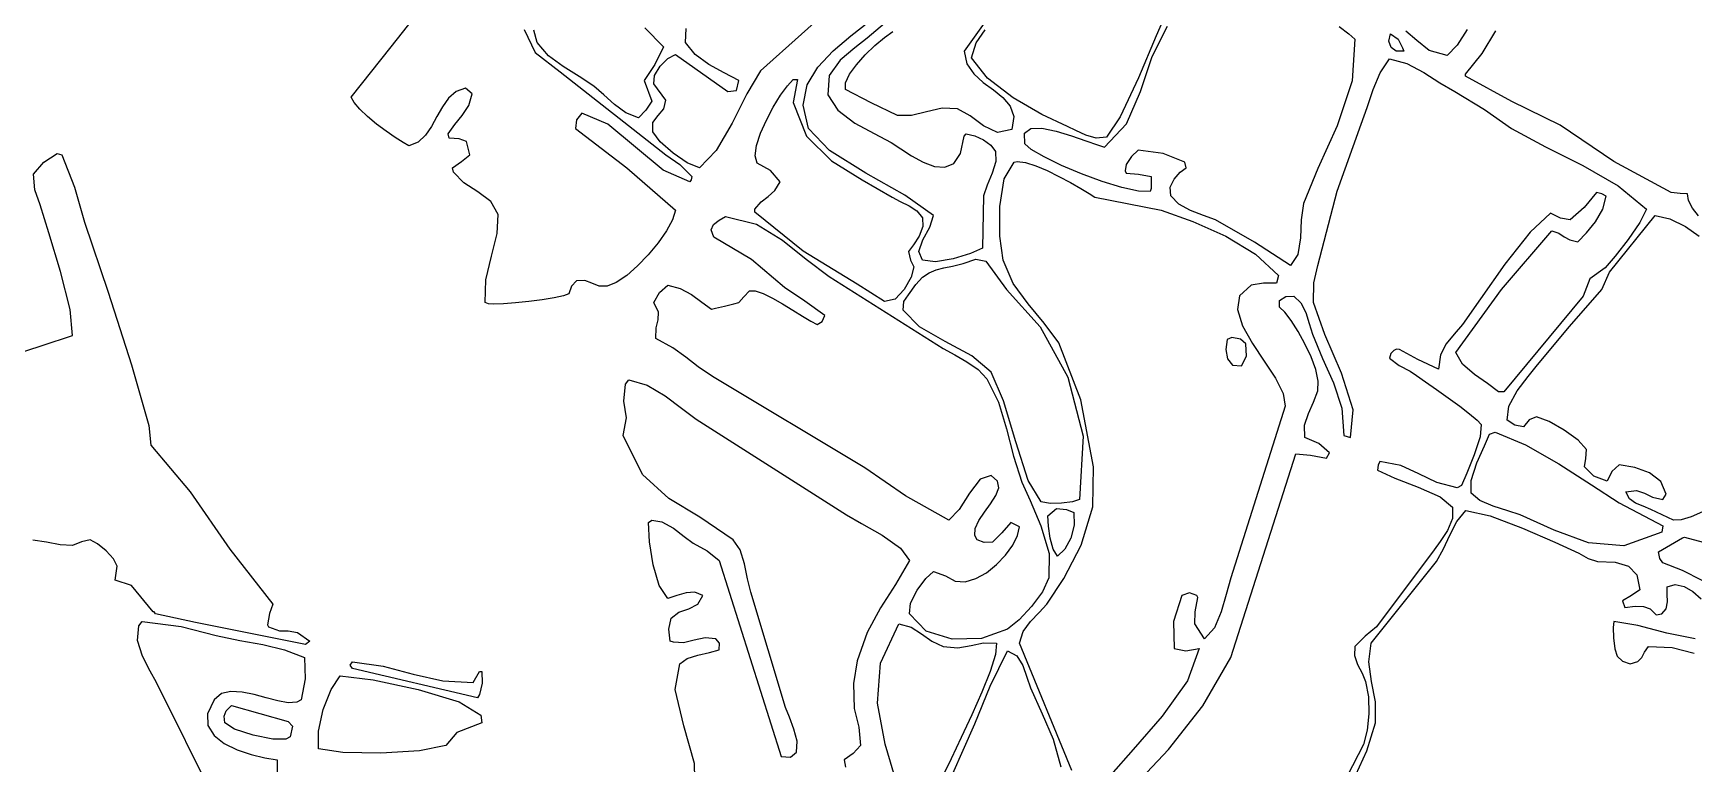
# Model space of a CAD drawing. Extents: x 0 to 12.1, y 0 to 10.7.
# Drawn here: x 3.695 to 7.763, y 6.419 to 8.209 of the extents above; entities that cross this region are included whole.
import ezdxf

# ---------------------------------------------------------------- set-up
doc = ezdxf.new("R2010")
doc.units = 0
doc.layers.get('0').update_dxf_attribs({"linetype": 'CONTINUOUS'})

msp = doc.modelspace()

# ---------------------------------------------------------------- linework, layer by layer
at = {"color": 0}
for p, q in [((6.23406, 8.52707), (5.97537, 8.16456)), ((5.73264, 8.34581), (5.47672, 8.11664)), ((4.57189, 8.17551), (4.66872, 8.2979)), ((5.83925, 8.28196), (5.73785, 8.1965)), ((6.47672, 8.27115), (6.44581, 8.20231)), ((5.19336, 8.22168), (5.23926, 8.17535)), ((5.29269, 8.18576), (5.2946, 8.2206)), ((5.69824, 8.20236), (5.74268, 8.23753)), ((6.43658, 8.15196), (6.47396, 8.22601)), ((6.89464, 8.22537), (6.91846, 8.20736)), ((4.89806, 8.21783), (4.92464, 8.16178)), ((4.92985, 8.18576), (4.92128, 8.21625)), ((4.95697, 8.15343), (4.92985, 8.18576)), ((5.31625, 8.15619), (5.29269, 8.18576)), ((5.65451, 8.16558), (5.69824, 8.20236)), ((5.73785, 8.1965), (5.70747, 8.17318)), ((5.7334, 8.15549), (5.75722, 8.17839)), ((5.75722, 8.17839), (5.78049, 8.19808)), ((5.78049, 8.19808), (5.80072, 8.21278)), ((5.99408, 8.1486), (6.00543, 8.18479)), ((6.00543, 8.18479), (6.02686, 8.2169)), ((6.44581, 8.20231), (6.40246, 8.09961)), ((6.91846, 8.20736), (6.93261, 8.19374)), ((6.93261, 8.19374), (6.92665, 8.09196)), ((7.01644, 8.18935), (7.02051, 8.20731)), ((7.0216, 8.17389), (7.01644, 8.18935)), ((7.02051, 8.20731), (7.03906, 8.19385)), ((7.03906, 8.19385), (7.05003, 8.17258)), ((7.08479, 8.1906), (7.05757, 8.21382)), ((7.11464, 8.16639), (7.08479, 8.1906)), ((7.18371, 8.17936), (7.1594, 8.15381)), ((7.2079, 8.21756), (7.18371, 8.17936)), ((7.24507, 8.15875), (7.2786, 8.2149)), ((4.47396, 8.0524), (4.57189, 8.17551)), ((4.92464, 8.16178), (4.98611, 8.11387)), ((4.99328, 8.12679), (4.95697, 8.15343)), ((5.23926, 8.17535), (5.21799, 8.13217)), ((5.23074, 8.12771), (5.25006, 8.14675)), ((5.25006, 8.14675), (5.26878, 8.15657)), ((5.26878, 8.15657), (5.39654, 8.06597)), ((5.35015, 8.132), (5.31625, 8.15619)), ((5.61692, 8.12586), (5.65451, 8.16558)), ((5.67188, 8.1429), (5.64529, 8.10476)), ((5.70747, 8.17318), (5.67188, 8.1429)), ((5.71164, 8.13146), (5.7334, 8.15549)), ((5.97537, 8.16456), (5.98247, 8.13362)), ((6.03304, 8.09847), (5.99408, 8.1486)), ((6.40776, 8.06629), (6.43658, 8.15196)), ((6.99533, 8.11203), (7.01807, 8.14583)), ((7.01807, 8.14583), (7.0606, 8.13428)), ((7.03429, 8.1645), (7.0216, 8.17389)), ((7.05279, 8.16456), (7.03429, 8.1645)), ((7.05003, 8.17258), (7.05279, 8.16456)), ((7.1594, 8.15381), (7.11464, 8.16639)), ((7.20383, 8.10867), (7.24507, 8.15875)), ((4.98611, 8.11387), (5.24479, 7.91108)), ((5.03256, 8.10303), (4.99328, 8.12679)), ((5.06874, 8.07915), (5.03256, 8.10303)), ((5.21799, 8.13217), (5.19129, 8.09272)), ((5.21528, 8.08469), (5.21707, 8.10519)), ((5.21707, 8.10519), (5.23074, 8.12771)), ((5.38797, 8.11149), (5.35015, 8.132)), ((5.42329, 8.09272), (5.38797, 8.11149)), ((5.47672, 8.11664), (5.44342, 8.06011)), ((5.59071, 8.08182), (5.61692, 8.12586)), ((5.64529, 8.10476), (5.64204, 8.058)), ((5.68474, 8.08735), (5.69456, 8.10807)), ((5.69456, 8.10807), (5.71164, 8.13146)), ((5.98247, 8.13362), (5.9994, 8.10889)), ((5.9994, 8.10889), (6.02225, 8.08832)), ((6.0956, 8.05057), (6.03304, 8.09847)), ((6.40246, 8.09961), (6.35818, 8.00342)), ((6.97781, 8.07058), (6.99533, 8.11203)), ((7.0606, 8.13428), (7.10167, 8.11231)), ((7.10167, 8.11231), (7.1409, 8.08718)), ((7.20383, 8.10314), (7.20383, 8.10867)), ((7.31728, 8.04129), (7.20383, 8.10314)), ((4.73079, 8.06549), (4.71251, 8.04943)), ((4.75379, 8.07394), (4.73079, 8.06549)), ((4.77013, 8.06039), (4.75379, 8.07394)), ((4.76215, 8.03179), (4.77013, 8.06039)), ((5.09267, 8.05811), (5.06874, 8.07915)), ((5.1186, 8.03407), (5.09267, 8.05811)), ((5.19129, 8.09272), (5.21007, 8.04199)), ((5.24479, 8.04443), (5.21528, 8.08469)), ((5.39654, 8.06597), (5.41808, 8.06842)), ((5.44342, 8.06011), (5.40728, 7.98839)), ((5.41808, 8.06842), (5.42329, 8.09272)), ((5.50803, 8.02761), (5.52576, 8.05653)), ((5.52576, 8.05653), (5.54258, 8.07986)), ((5.54258, 8.07986), (5.55658, 8.09511)), ((5.55658, 8.09511), (5.56739, 8.09511)), ((5.56739, 8.09511), (5.55658, 8.03922)), ((5.58132, 8.03211), (5.59071, 8.08182)), ((5.64204, 8.058), (5.66581, 8.01981)), ((5.68474, 8.07118), (5.68474, 8.08735)), ((5.74761, 8.03851), (5.68474, 8.07118)), ((6.02225, 8.08832), (6.04725, 8.06972)), ((6.04725, 8.06972), (6.07058, 8.05094)), ((6.37343, 7.98649), (6.40776, 8.06629)), ((6.92665, 8.09196), (6.88938, 7.98193)), ((6.963, 8.02675), (6.97781, 8.07058)), ((7.1409, 8.08718), (7.17811, 8.06597)), ((7.17811, 8.06597), (7.25022, 8.02197)), ((4.48085, 8.03901), (4.47396, 8.0524)), ((4.49485, 8.02268), (4.48085, 8.03901)), ((4.51394, 8.00467), (4.49485, 8.02268)), ((4.69738, 8.02826), (4.68386, 8.00444)), ((4.71251, 8.04943), (4.69738, 8.02826)), ((4.74615, 8.00738), (4.76215, 8.03179)), ((5.14697, 8.01324), (5.1186, 8.03407)), ((5.19569, 8.02012), (5.17811, 8.00174)), ((5.21007, 8.04199), (5.19569, 8.02012)), ((5.22601, 8.00667), (5.24001, 8.02311)), ((5.24001, 8.02311), (5.24479, 8.04443)), ((5.4911, 7.99576), (5.50803, 8.02761)), ((5.55658, 8.03922), (5.58908, 7.95665)), ((5.59407, 7.97532), (5.58132, 8.03211)), ((5.66581, 8.01981), (5.70751, 7.98867)), ((5.8125, 8.00726), (5.74761, 8.03851)), ((5.88374, 8.01617), (5.84694, 8.00689)), ((5.9216, 8.02507), (5.88374, 8.01617)), ((5.95936, 8.02328), (5.9216, 8.02507)), ((5.99072, 8.00608), (5.95936, 8.02328)), ((6.07058, 8.05094), (6.08849, 8.02994)), ((6.08849, 8.02994), (6.09711, 8.0045)), ((6.16607, 8.00971), (6.0956, 8.05057)), ((6.94862, 7.98574), (6.963, 8.02675)), ((7.25022, 8.02197), (7.31668, 7.97532)), ((7.43576, 7.98335), (7.31728, 8.04129)), ((4.53608, 7.98617), (4.51394, 8.00467)), ((4.55925, 7.96853), (4.53608, 7.98617)), ((4.67042, 7.98047), (4.65554, 7.95888)), ((4.68386, 8.00444), (4.67042, 7.98047)), ((4.71149, 7.96181), (4.72743, 7.98486)), ((4.72743, 7.98486), (4.74615, 8.00738)), ((5.02604, 7.99653), (5.02328, 7.97532)), ((5.02328, 7.97532), (5.14958, 7.8789)), ((5.03922, 8.01247), (5.02604, 7.99653)), ((5.10275, 7.98551), (5.03922, 8.01247)), ((5.17036, 7.92979), (5.10275, 7.98551)), ((5.17811, 8.00174), (5.14697, 8.01324)), ((5.21251, 7.96733), (5.21332, 7.9899)), ((5.21332, 7.9899), (5.22601, 8.00667)), ((5.40728, 7.98839), (5.36849, 7.92144)), ((5.47683, 7.96349), (5.4911, 7.99576)), ((5.64556, 7.92156), (5.59407, 7.97532)), ((5.70751, 7.98867), (5.75515, 7.96283)), ((5.84694, 8.00689), (5.8125, 8.00726)), ((6.02333, 7.98182), (5.99072, 8.00608)), ((6.05724, 7.96565), (6.02333, 7.98182)), ((6.09711, 8.0045), (6.09272, 7.97254)), ((6.12332, 7.96349), (6.13883, 7.9751)), ((6.13883, 7.9751), (6.16639, 7.97581)), ((6.22885, 7.98053), (6.16607, 8.00971)), ((6.16639, 7.97581), (6.20133, 7.96892)), ((6.24924, 7.97065), (6.22885, 7.98053)), ((6.31944, 7.92985), (6.37343, 7.98649)), ((6.35818, 8.00342), (6.32465, 7.95383)), ((6.88938, 7.98193), (6.84233, 7.87722)), ((6.88954, 7.82189), (6.94862, 7.98574)), ((7.31668, 7.97532), (7.3999, 7.93044)), ((7.56776, 7.89442), (7.43576, 7.98335)), ((4.58149, 7.9529), (4.55925, 7.96853)), ((4.60086, 7.94054), (4.58149, 7.9529)), ((4.61529, 7.93261), (4.60086, 7.94054)), ((4.63764, 7.94211), (4.61529, 7.93261)), ((4.65554, 7.95888), (4.63764, 7.94211)), ((4.71386, 7.95139), (4.71149, 7.96181)), ((4.73861, 7.95014), (4.71386, 7.95139)), ((4.75662, 7.94342), (4.73861, 7.95014)), ((4.7646, 7.91108), (4.75662, 7.94342)), ((5.23128, 7.94276), (5.21251, 7.96733)), ((5.26243, 7.91499), (5.23128, 7.94276)), ((5.46712, 7.93338), (5.47683, 7.96349)), ((5.58908, 7.95665), (5.65067, 7.89606)), ((5.75515, 7.96283), (5.79656, 7.9406)), ((5.79656, 7.9406), (5.82021, 7.92535)), ((5.96647, 7.9139), (5.97537, 7.9566)), ((5.97537, 7.9566), (5.98058, 7.96181)), ((5.98058, 7.96181), (6.00196, 7.95703)), ((6.00196, 7.95703), (6.02317, 7.94721)), ((6.02317, 7.94721), (6.04113, 7.93408)), ((6.04113, 7.93408), (6.05279, 7.91911)), ((6.09272, 7.97254), (6.05724, 7.96565)), ((6.12468, 7.93782), (6.12332, 7.96349)), ((6.14019, 7.92367), (6.12468, 7.93782)), ((6.20133, 7.96892), (6.23882, 7.95762)), ((6.23882, 7.95762), (6.27419, 7.94521)), ((6.27354, 7.9591), (6.24924, 7.97065)), ((6.29937, 7.95161), (6.27354, 7.9591)), ((6.27419, 7.94521), (6.30263, 7.93489)), ((6.32465, 7.95383), (6.29937, 7.95161)), ((6.30263, 7.93489), (6.31944, 7.92985)), ((3.72049, 7.89264), (3.75379, 7.9139)), ((3.75379, 7.9139), (3.7646, 7.91108)), ((3.7646, 7.91108), (3.7959, 7.83128)), ((4.7219, 7.87918), (4.74397, 7.89415)), ((4.74397, 7.89415), (4.7646, 7.91108)), ((5.23844, 7.87343), (5.17036, 7.92979)), ((5.24479, 7.91108), (5.27935, 7.88715)), ((5.29731, 7.89133), (5.26243, 7.91499)), ((5.36849, 7.92144), (5.32742, 7.87918)), ((5.46382, 7.90799), (5.46712, 7.93338)), ((5.46875, 7.88992), (5.46382, 7.90799)), ((5.73503, 7.86615), (5.64556, 7.92156)), ((5.65067, 7.89606), (5.72586, 7.84907)), ((5.82021, 7.92535), (5.847, 7.90836)), ((5.847, 7.90836), (5.87517, 7.8929)), ((5.95031, 7.88954), (5.96647, 7.9139)), ((6.05317, 7.89404), (6.04394, 7.86556)), ((6.05279, 7.91911), (6.05317, 7.89404)), ((6.09793, 7.89268), (6.1059, 7.8941)), ((6.1059, 7.8941), (6.12597, 7.89165)), ((6.1716, 7.90539), (6.14019, 7.92367)), ((6.21419, 7.88493), (6.1716, 7.90539)), ((6.38542, 7.90657), (6.37256, 7.88715)), ((6.40207, 7.92188), (6.38542, 7.90657)), ((6.4636, 7.91368), (6.40207, 7.92188)), ((6.51665, 7.89268), (6.4636, 7.91368)), ((7.3999, 7.93044), (7.49138, 7.88476)), ((7.70762, 7.81803), (7.56776, 7.89442)), ((3.69547, 7.86317), (3.72049, 7.89264)), ((3.69911, 7.82514), (3.69547, 7.86317)), ((4.72467, 7.86838), (4.7219, 7.87918)), ((4.74983, 7.84185), (4.72467, 7.86838)), ((5.14958, 7.8789), (5.26878, 7.77533)), ((5.3035, 7.84446), (5.23844, 7.87343)), ((5.27935, 7.88715), (5.30871, 7.85796)), ((5.32742, 7.87918), (5.29731, 7.89133)), ((5.30871, 7.85796), (5.30697, 7.84961)), ((5.50157, 7.87235), (5.46875, 7.88992)), ((5.52463, 7.84446), (5.50157, 7.87235)), ((5.83068, 7.81196), (5.73503, 7.86615)), ((5.87517, 7.8929), (5.90289, 7.88238)), ((5.90289, 7.88238), (5.92854, 7.88015)), ((5.92854, 7.88015), (5.95031, 7.88954)), ((6.04394, 7.86556), (6.03179, 7.83664)), ((6.074, 7.85178), (6.09793, 7.89268)), ((6.12597, 7.89165), (6.15093, 7.88379)), ((6.15093, 7.88379), (6.17893, 7.87196)), ((6.17893, 7.87196), (6.2079, 7.85769)), ((6.2079, 7.85769), (6.236, 7.84261)), ((6.26329, 7.86436), (6.21419, 7.88493)), ((6.31424, 7.84565), (6.26329, 7.86436)), ((6.37256, 7.88715), (6.37011, 7.87115)), ((6.37011, 7.87115), (6.37256, 7.86594)), ((6.37256, 7.86594), (6.40306, 7.86296)), ((6.40306, 7.86296), (6.43403, 7.85796)), ((6.43403, 7.85796), (6.43403, 7.82844)), ((6.49001, 7.8514), (6.50504, 7.86783)), ((6.50504, 7.86783), (6.51942, 7.87918)), ((6.51942, 7.87918), (6.51665, 7.89268)), ((6.84233, 7.87722), (6.80729, 7.79129)), ((7.49138, 7.88476), (7.57813, 7.83501)), ((3.71149, 7.78851), (3.69911, 7.82514)), ((3.7959, 7.83128), (3.82047, 7.74582)), ((4.78401, 7.81976), (4.74983, 7.84185)), ((4.81586, 7.796), (4.78401, 7.81976)), ((5.30697, 7.84961), (5.3035, 7.84446)), ((5.49539, 7.80875), (5.51172, 7.8234)), ((5.51172, 7.8234), (5.52463, 7.84446)), ((5.72586, 7.84907), (5.79932, 7.80729)), ((5.90072, 7.76178), (5.83068, 7.81196)), ((6.03179, 7.83664), (6.02328, 7.81006)), ((6.06304, 7.7845), (6.074, 7.85178)), ((6.236, 7.84261), (6.26128, 7.82818)), ((6.26128, 7.82818), (6.28174, 7.81586)), ((6.28174, 7.81586), (6.29546, 7.80729)), ((6.36231, 7.83078), (6.31424, 7.84565)), ((6.40289, 7.82172), (6.36231, 7.83078)), ((6.43126, 7.82047), (6.40289, 7.82172)), ((6.43403, 7.82844), (6.43126, 7.82047)), ((6.48036, 7.83154), (6.49001, 7.8514)), ((6.48193, 7.81006), (6.48036, 7.83154)), ((6.84201, 7.63921), (6.88954, 7.82189)), ((7.52463, 7.81803), (7.49501, 7.78201)), ((7.53787, 7.81526), (7.52463, 7.81803)), ((7.54861, 7.80974), (7.53787, 7.81526)), ((7.57813, 7.83501), (7.64725, 7.77778)), ((7.72993, 7.81614), (7.70762, 7.81803)), ((7.74794, 7.81526), (7.72993, 7.81614)), ((7.7506, 7.79867), (7.74794, 7.81526)), ((3.73301, 7.71972), (3.71149, 7.78851)), ((4.83404, 7.7646), (4.81586, 7.796)), ((5.26878, 7.77533), (5.26096, 7.75157)), ((5.46322, 7.77778), (5.47831, 7.79531)), ((5.46322, 7.76981), (5.46322, 7.77778)), ((5.47831, 7.79531), (5.49539, 7.80875)), ((5.79932, 7.80729), (5.81922, 7.7966)), ((5.81922, 7.7966), (5.8406, 7.78581)), ((5.8406, 7.78581), (5.85997, 7.77311)), ((5.85997, 7.77311), (5.87397, 7.75657)), ((6.02328, 7.81006), (6.02051, 7.68192)), ((6.06282, 7.71126), (6.06304, 7.7845)), ((6.29546, 7.80729), (6.45801, 7.77533)), ((6.45801, 7.77533), (6.53635, 7.7475)), ((6.50136, 7.78971), (6.48193, 7.81006)), ((6.53022, 7.77447), (6.50136, 7.78971)), ((6.56228, 7.76237), (6.53022, 7.77447)), ((6.80729, 7.79129), (6.80143, 7.75179)), ((7.49501, 7.78201), (7.46078, 7.75136)), ((7.52251, 7.74669), (7.54058, 7.7774)), ((7.54058, 7.7774), (7.54861, 7.80974)), ((7.64725, 7.77778), (7.63157, 7.74496)), ((7.7601, 7.78017), (7.7506, 7.79867)), ((7.77474, 7.76139), (7.7601, 7.78017)), ((3.82047, 7.74582), (3.87875, 7.57406)), ((4.83192, 7.71832), (4.83404, 7.7646)), ((5.26096, 7.75157), (5.24615, 7.72407)), ((5.35596, 7.727), (5.36193, 7.74029)), ((5.36193, 7.74029), (5.37522, 7.75049)), ((5.37522, 7.75049), (5.39133, 7.75939)), ((5.39133, 7.75939), (5.46658, 7.74094)), ((5.58138, 7.67437), (5.46322, 7.76981)), ((5.46658, 7.74094), (5.53093, 7.70182)), ((5.87446, 7.73514), (5.86513, 7.71158)), ((5.87397, 7.75657), (5.87446, 7.73514)), ((5.87478, 7.70253), (5.89122, 7.73361)), ((5.89122, 7.73361), (5.90072, 7.76178)), ((6.53635, 7.7475), (6.6166, 7.71143)), ((6.59131, 7.75136), (6.56228, 7.76237)), ((6.68668, 7.6964), (6.59131, 7.75136)), ((6.80143, 7.75179), (6.79937, 7.70736)), ((7.41249, 7.76736), (7.36231, 7.7214)), ((7.43664, 7.75549), (7.41249, 7.76736)), ((7.46078, 7.75136), (7.43664, 7.75549)), ((7.50011, 7.71951), (7.52251, 7.74669)), ((7.55658, 7.62326), (7.66872, 7.76178)), ((7.63157, 7.74496), (7.60265, 7.70301)), ((7.66872, 7.76178), (7.70443, 7.75375)), ((7.70443, 7.75375), (7.74283, 7.73519)), ((7.74283, 7.73519), (7.77615, 7.71132)), ((3.76167, 7.62478), (3.73301, 7.71972)), ((4.81776, 7.66271), (4.83192, 7.71832)), ((5.22586, 7.69476), (5.20176, 7.66553)), ((5.24615, 7.72407), (5.22586, 7.69476)), ((5.36214, 7.70865), (5.35596, 7.727)), ((5.45486, 7.65392), (5.36214, 7.70865)), ((5.53093, 7.70182), (5.58882, 7.65479)), ((5.85146, 7.68989), (5.83925, 7.67393)), ((5.86513, 7.71158), (5.85146, 7.68989)), ((5.86464, 7.67378), (5.87478, 7.70253)), ((6.07118, 7.6524), (6.06282, 7.71126)), ((6.6166, 7.71143), (6.68946, 7.66732)), ((6.77533, 7.63921), (6.68668, 7.6964)), ((6.79937, 7.70736), (6.79329, 7.66689)), ((7.2921, 7.58068), (7.41525, 7.72467)), ((7.36231, 7.7214), (7.3004, 7.64247)), ((7.41525, 7.72467), (7.433, 7.71853)), ((7.433, 7.71853), (7.44596, 7.71013)), ((7.44596, 7.71013), (7.45953, 7.70231)), ((7.45953, 7.70231), (7.47917, 7.69792)), ((7.47917, 7.69792), (7.50011, 7.71951)), ((7.60265, 7.70301), (7.57064, 7.66249)), ((4.80376, 7.60411), (4.81776, 7.66271)), ((5.20176, 7.66553), (5.17557, 7.63835)), ((5.53543, 7.58578), (5.45486, 7.65392)), ((5.71386, 7.59375), (5.58138, 7.67437)), ((5.58882, 7.65479), (5.64481, 7.61247)), ((5.83925, 7.67393), (5.84407, 7.65278)), ((5.84407, 7.65278), (5.85275, 7.63644)), ((5.87397, 7.6524), (5.86464, 7.67378)), ((5.9056, 7.64887), (5.87397, 7.6524)), ((5.94868, 7.65608), (5.9056, 7.64887)), ((5.9911, 7.66883), (5.94868, 7.65608)), ((5.97342, 7.64469), (6.0045, 7.65522)), ((6.02051, 7.68192), (5.9911, 7.66883)), ((6.0045, 7.65522), (6.02881, 7.65001)), ((6.02881, 7.65001), (6.07915, 7.58057)), ((6.09597, 7.59549), (6.07118, 7.6524)), ((6.68946, 7.66732), (6.74582, 7.61529)), ((6.79329, 7.66689), (6.77533, 7.63921)), ((7.57064, 7.66249), (7.54585, 7.634)), ((3.78515, 7.53162), (3.76167, 7.62478)), ((5.14887, 7.61518), (5.12337, 7.59793)), ((5.17557, 7.63835), (5.14887, 7.61518)), ((5.64481, 7.61247), (5.92464, 7.43647)), ((5.84549, 7.61068), (5.8291, 7.58046)), ((5.85275, 7.63644), (5.84549, 7.61068)), ((5.8571, 7.59321), (5.87358, 7.61068)), ((5.87358, 7.61068), (5.88975, 7.62185)), ((5.88975, 7.62185), (5.90679, 7.62879)), ((5.90679, 7.62879), (5.92567, 7.63351)), ((5.92567, 7.63351), (5.94749, 7.63813)), ((5.94749, 7.63813), (5.97342, 7.64469)), ((6.74582, 7.61529), (6.74061, 7.59651)), ((6.83208, 7.59728), (6.84201, 7.63921)), ((7.3004, 7.64247), (7.24056, 7.558)), ((7.54585, 7.634), (7.50868, 7.60726)), ((7.53787, 7.58057), (7.55658, 7.62326)), ((3.87875, 7.57406), (3.93544, 7.39654)), ((4.80208, 7.54861), (4.80376, 7.60411)), ((5.00726, 7.56976), (4.99387, 7.56511)), ((5.01361, 7.58871), (5.00726, 7.56976)), ((5.02604, 7.60172), (5.01361, 7.58871)), ((5.04633, 7.60314), (5.02604, 7.60172)), ((5.06386, 7.59651), (5.04633, 7.60314)), ((5.08111, 7.58925), (5.06386, 7.59651)), ((5.10069, 7.58854), (5.08111, 7.58925)), ((5.12337, 7.59793), (5.10069, 7.58854)), ((5.21528, 7.54861), (5.22949, 7.57319)), ((5.22949, 7.57319), (5.25, 7.59131)), ((5.25, 7.59131), (5.27974, 7.58344)), ((5.27974, 7.58344), (5.30746, 7.56808)), ((5.30746, 7.56808), (5.33306, 7.54964)), ((5.43619, 7.56256), (5.44997, 7.57775)), ((5.44997, 7.57775), (5.46386, 7.57753)), ((5.46386, 7.57753), (5.48313, 7.57081)), ((5.48313, 7.57081), (5.50597, 7.55951)), ((5.58561, 7.55208), (5.53543, 7.58578)), ((5.78054, 7.55137), (5.71386, 7.59375)), ((5.8291, 7.58046), (5.80647, 7.55697)), ((5.83925, 7.56733), (5.8571, 7.59321)), ((6.07915, 7.58057), (6.16157, 7.48964)), ((6.13222, 7.54542), (6.09597, 7.59549)), ((6.67914, 7.59131), (6.65012, 7.56549)), ((6.70931, 7.59586), (6.67914, 7.59131)), ((6.74061, 7.59651), (6.70931, 7.59586)), ((6.83128, 7.54861), (6.83208, 7.59728)), ((7.18056, 7.42606), (7.2921, 7.58068)), ((7.45861, 7.48981), (7.53787, 7.58057)), ((7.50868, 7.60726), (7.49274, 7.56456)), ((3.79135, 7.46838), (3.78515, 7.53162)), ((4.81006, 7.54585), (4.80208, 7.54861)), ((4.82357, 7.54482), (4.81006, 7.54585)), ((4.84668, 7.54557), (4.82357, 7.54482)), ((4.87619, 7.54779), (4.84668, 7.54557)), ((4.90881, 7.55122), (4.87619, 7.54779)), ((4.94146, 7.5555), (4.90881, 7.55122)), ((4.97086, 7.56022), (4.94146, 7.5555)), ((4.99387, 7.56511), (4.97086, 7.56022)), ((5.22711, 7.52513), (5.21528, 7.54861)), ((5.33306, 7.54964), (5.35661, 7.53261)), ((5.35661, 7.53261), (5.36681, 7.53494)), ((5.36681, 7.53494), (5.38861, 7.53993)), ((5.38861, 7.53993), (5.41103, 7.54531)), ((5.41103, 7.54531), (5.42329, 7.54861)), ((5.42329, 7.54861), (5.43619, 7.56256)), ((5.50597, 7.55951), (5.53076, 7.54531)), ((5.53076, 7.54531), (5.55583, 7.53)), ((5.55583, 7.53), (5.57937, 7.51535)), ((5.634, 7.51665), (5.58561, 7.55208)), ((5.80647, 7.55697), (5.78054, 7.55137)), ((5.82607, 7.52983), (5.82758, 7.55117)), ((5.86621, 7.48904), (5.82607, 7.52983)), ((5.82758, 7.55117), (5.83925, 7.56733)), ((6.17193, 7.49826), (6.13222, 7.54542)), ((6.65012, 7.56549), (6.64524, 7.53147)), ((6.64524, 7.53147), (6.65804, 7.49169)), ((6.74858, 7.55382), (6.76417, 7.56353)), ((6.74858, 7.53782), (6.74858, 7.55382)), ((6.76112, 7.52528), (6.74858, 7.53782)), ((6.76417, 7.56353), (6.78331, 7.56456)), ((6.78331, 7.56456), (6.80094, 7.54844)), ((6.80094, 7.54844), (6.81261, 7.52447)), ((6.85926, 7.47017), (6.83128, 7.54861)), ((7.24056, 7.558), (7.1965, 7.49511)), ((7.49274, 7.56456), (7.2979, 7.32986)), ((5.22049, 7.46039), (5.22131, 7.48649)), ((5.22131, 7.48649), (5.22629, 7.50624)), ((5.22629, 7.50624), (5.22711, 7.52513)), ((5.57937, 7.51535), (5.59978, 7.50315)), ((5.59978, 7.50315), (5.61529, 7.49511)), ((5.61529, 7.49511), (5.62804, 7.50233)), ((5.62804, 7.50233), (5.634, 7.51665)), ((5.92888, 7.45329), (5.86621, 7.48904)), ((6.16157, 7.48964), (6.22965, 7.36632)), ((6.20731, 7.44997), (6.17193, 7.49826)), ((6.65804, 7.49169), (6.68207, 7.44878)), ((6.77686, 7.50467), (6.76112, 7.52528)), ((6.79394, 7.47808), (6.77686, 7.50467)), ((6.81261, 7.52447), (6.82096, 7.49718)), ((6.82096, 7.49718), (6.82883, 7.47119)), ((7.1965, 7.49511), (7.17654, 7.47131)), ((7.38053, 7.39654), (7.45861, 7.48981)), ((3.71653, 7.44331), (3.79135, 7.46838)), ((5.26161, 7.43815), (5.22049, 7.46039)), ((5.99414, 7.41781), (5.92888, 7.45329)), ((6.26172, 7.31028), (6.20731, 7.44997)), ((6.6205, 7.45796), (6.61697, 7.43343)), ((6.63124, 7.46317), (6.6205, 7.45796)), ((6.65278, 7.45942), (6.63124, 7.46317)), ((6.66596, 7.44721), (6.65278, 7.45942)), ((6.6671, 7.4171), (6.66596, 7.44721)), ((6.68207, 7.44878), (6.71094, 7.40522)), ((6.81076, 7.44775), (6.79394, 7.47808)), ((6.82568, 7.4159), (6.81076, 7.44775)), ((6.82883, 7.47119), (6.85394, 7.41178)), ((6.89985, 7.37603), (6.85926, 7.47017)), ((7.15707, 7.44781), (7.14264, 7.42062)), ((7.17654, 7.47131), (7.15707, 7.44781)), ((3.63921, 7.41803), (3.71653, 7.44331)), ((5.29394, 7.41482), (5.26161, 7.43815)), ((5.32428, 7.391), (5.29394, 7.41482)), ((5.92464, 7.43647), (5.95296, 7.42042)), ((5.95296, 7.42042), (5.98258, 7.40364)), ((6.04199, 7.37776), (5.99414, 7.41781)), ((6.61697, 7.43343), (6.62076, 7.41043)), ((6.62076, 7.41043), (6.63308, 7.39512)), ((6.65522, 7.39372), (6.6671, 7.4171)), ((6.71094, 7.40522), (6.73822, 7.36339)), ((6.83697, 7.38465), (6.82568, 7.4159)), ((6.85394, 7.41178), (6.88097, 7.35211)), ((7.02132, 7.42415), (7.01807, 7.41249)), ((7.01807, 7.41249), (7.04118, 7.39426)), ((7.02881, 7.43126), (7.02132, 7.42415)), ((7.03521, 7.43479), (7.02881, 7.43126)), ((7.04199, 7.43403), (7.03521, 7.43479)), ((7.08692, 7.4095), (7.04199, 7.43403)), ((7.13786, 7.38574), (7.08692, 7.4095)), ((7.14264, 7.42062), (7.13786, 7.38574)), ((7.197, 7.39763), (7.18056, 7.42606)), ((3.93544, 7.39654), (3.97814, 7.24724)), ((5.35938, 7.36735), (5.32428, 7.391)), ((5.73264, 7.14339), (5.35938, 7.36735)), ((5.98258, 7.40364), (6.00988, 7.38465)), ((6.00988, 7.38465), (6.03125, 7.36182)), ((6.07243, 7.30811), (6.04199, 7.37776)), ((6.22965, 7.36632), (6.26719, 7.22146)), ((6.63308, 7.39512), (6.65522, 7.39372)), ((6.84299, 7.35618), (6.83697, 7.38465)), ((6.92882, 7.28554), (6.89985, 7.37603)), ((7.04118, 7.39426), (7.06874, 7.38053)), ((7.06874, 7.38053), (7.08376, 7.36996)), ((7.08376, 7.36996), (7.10612, 7.35449)), ((7.22581, 7.37256), (7.197, 7.39763)), ((7.25803, 7.35021), (7.22581, 7.37256)), ((7.33072, 7.33242), (7.35726, 7.36783)), ((7.35726, 7.36783), (7.38053, 7.39654)), ((5.14204, 7.30729), (5.14583, 7.34858)), ((5.14583, 7.34858), (5.15381, 7.35938)), ((5.15381, 7.35938), (5.19938, 7.34651)), ((5.19938, 7.34651), (5.24278, 7.32036)), ((6.03125, 7.36182), (6.05968, 7.30469)), ((6.73822, 7.36339), (6.75738, 7.3259)), ((6.75738, 7.3259), (6.76215, 7.29514)), ((6.83187, 7.30501), (6.84201, 7.33262)), ((6.84201, 7.33262), (6.84299, 7.35618)), ((6.88097, 7.35211), (6.90121, 7.29004)), ((7.10612, 7.35449), (7.13297, 7.33583)), ((7.13297, 7.33583), (7.16178, 7.31554)), ((7.28472, 7.32986), (7.25803, 7.35021)), ((7.2979, 7.32986), (7.28472, 7.32986)), ((7.31044, 7.29503), (7.33072, 7.33242)), ((5.1486, 7.26594), (5.14204, 7.30729)), ((5.24278, 7.32036), (5.28304, 7.28965)), ((5.28304, 7.28965), (5.31944, 7.26318)), ((6.05968, 7.30469), (6.07964, 7.23942)), ((6.10226, 7.20768), (6.07243, 7.30811)), ((6.29269, 7.14583), (6.26172, 7.31028)), ((6.76215, 7.29514), (6.62879, 6.87397)), ((6.81922, 7.27724), (6.83187, 7.30501)), ((6.90121, 7.29004), (6.90593, 7.22325)), ((6.92188, 7.21804), (6.92882, 7.28554)), ((7.16178, 7.31554), (7.18978, 7.29525)), ((7.18978, 7.29525), (7.21425, 7.27647)), ((7.30588, 7.26042), (7.31044, 7.29503)), ((3.97814, 7.24724), (3.98335, 7.19928)), ((5.14063, 7.22325), (5.1486, 7.26594)), ((5.31944, 7.26318), (5.68718, 7.02849)), ((6.80994, 7.24849), (6.81922, 7.27724)), ((6.81006, 7.21804), (6.80994, 7.24849)), ((7.21425, 7.27647), (7.23258, 7.26085)), ((7.23258, 7.26085), (7.24203, 7.25)), ((7.24203, 7.25), (7.23969, 7.22011)), ((7.32493, 7.24826), (7.30588, 7.26042)), ((7.34581, 7.24442), (7.32493, 7.24826)), ((7.35975, 7.26144), (7.34581, 7.24442)), ((7.37815, 7.26839), (7.35975, 7.26144)), ((7.40901, 7.25689), (7.37815, 7.26839)), ((7.44612, 7.23606), (7.40901, 7.25689)), ((5.18728, 7.12722), (5.14063, 7.22325)), ((6.07964, 7.23942), (6.09674, 7.1721)), ((6.1326, 7.11296), (6.10226, 7.20768)), ((6.26719, 7.22146), (6.25797, 7.06597)), ((6.84446, 7.20335), (6.81006, 7.21804)), ((6.87121, 7.18056), (6.84446, 7.20335)), ((6.90593, 7.22325), (6.92188, 7.21804)), ((7.23969, 7.22011), (7.22547, 7.17546)), ((7.25028, 7.19786), (7.26318, 7.22601)), ((7.26318, 7.22601), (7.27675, 7.23122)), ((7.27675, 7.23122), (7.35069, 7.20036)), ((7.47982, 7.21149), (7.44612, 7.23606)), ((7.50071, 7.18853), (7.47982, 7.21149)), ((3.98335, 7.19928), (4.07915, 7.08469)), ((6.09674, 7.1721), (6.11664, 7.10867)), ((6.62879, 6.67914), (6.78851, 7.17779)), ((6.78851, 7.17779), (6.8246, 7.17464)), ((6.8246, 7.17464), (6.86317, 7.16738)), ((6.86317, 7.16738), (6.87121, 7.18056)), ((7.22547, 7.17546), (7.20751, 7.13075)), ((7.23167, 7.15576), (7.25028, 7.19786)), ((7.35069, 7.20036), (7.43278, 7.15338)), ((7.4955, 7.14583), (7.49875, 7.16656)), ((7.49875, 7.16656), (7.50071, 7.18853)), ((5.25179, 7.06836), (5.18728, 7.12722)), ((5.83225, 7.07553), (5.73264, 7.14339)), ((6.04199, 7.12463), (6.01503, 7.11561)), ((6.05767, 7.11122), (6.04199, 7.12463)), ((6.2909, 7.04785), (6.29269, 7.14583)), ((6.99024, 7.1505), (6.98856, 7.13786)), ((6.98856, 7.13786), (7.03125, 7.11833)), ((6.99408, 7.15935), (6.99024, 7.1505)), ((7.04525, 7.14968), (6.99408, 7.15935)), ((7.08979, 7.12913), (7.04525, 7.14968)), ((7.13374, 7.10764), (7.08979, 7.12913)), ((7.20751, 7.13075), (7.19412, 7.10069)), ((7.21756, 7.11285), (7.23167, 7.15576)), ((7.43278, 7.15338), (7.51275, 7.10206)), ((7.51818, 7.12315), (7.4955, 7.14583)), ((7.55137, 7.11111), (7.51818, 7.12315)), ((7.56239, 7.13465), (7.55137, 7.11111)), ((7.58057, 7.15136), (7.56239, 7.13465)), ((7.61865, 7.14492), (7.58057, 7.15136)), ((7.65489, 7.13172), (7.61865, 7.14492)), ((7.68272, 7.11035), (7.65489, 7.13172)), ((4.07915, 7.08469), (4.17686, 6.9445)), ((5.98893, 7.0816), (5.96332, 7.04178)), ((6.01503, 7.11561), (5.98893, 7.0816)), ((6.05339, 7.07601), (6.06028, 7.09472)), ((6.06028, 7.09472), (6.05767, 7.11122)), ((6.11664, 7.10867), (6.13704, 7.06347)), ((6.16461, 7.06039), (6.1326, 7.11296)), ((7.03125, 7.11833), (7.08838, 7.09651)), ((7.08838, 7.09651), (7.1416, 7.07275)), ((7.18332, 7.09511), (7.13374, 7.10764)), ((7.19412, 7.10069), (7.18332, 7.09511)), ((7.21804, 7.08192), (7.21756, 7.11285)), ((7.23882, 7.06358), (7.21804, 7.08192)), ((7.51275, 7.10206), (7.58057, 7.058)), ((7.59651, 7.08469), (7.62272, 7.08789)), ((7.60562, 7.06749), (7.59651, 7.08469)), ((7.62272, 7.08789), (7.64279, 7.08149)), ((7.64279, 7.08149), (7.66237, 7.072)), ((7.69547, 7.07915), (7.68272, 7.11035)), ((5.32807, 7.02294), (5.25179, 7.06836)), ((5.93782, 7.01525), (5.83225, 7.07553)), ((5.96332, 7.04178), (5.93782, 7.01525)), ((6.02556, 7.03515), (6.04064, 7.05588)), ((6.04064, 7.05588), (6.05339, 7.07601)), ((6.13704, 7.06347), (6.1639, 7.00131)), ((6.18608, 7.05647), (6.16461, 7.06039)), ((6.18056, 7.02604), (6.2021, 7.04443)), ((6.21414, 7.05707), (6.18608, 7.05647)), ((6.2021, 7.04443), (6.22613, 7.04139)), ((6.24078, 7.06076), (6.21414, 7.05707)), ((6.22613, 7.04139), (6.24479, 7.03401)), ((6.25797, 7.06597), (6.24078, 7.06076)), ((6.26199, 6.95438), (6.2909, 7.04785)), ((7.1416, 7.07275), (7.17258, 7.04719)), ((7.17258, 7.04719), (7.17231, 7.01958)), ((7.18294, 7.01193), (7.20454, 7.03922)), ((7.20454, 7.03922), (7.26443, 7.0261)), ((7.27197, 7.04958), (7.23882, 7.06358)), ((7.30811, 7.03842), (7.27197, 7.04958)), ((7.58057, 7.058), (7.68718, 7.00174)), ((7.62088, 7.05692), (7.60562, 7.06749)), ((7.63926, 7.04958), (7.62088, 7.05692)), ((7.65799, 7.04199), (7.63926, 7.04958)), ((7.71386, 7.01525), (7.65799, 7.04199)), ((7.66237, 7.072), (7.68718, 7.06597)), ((7.68718, 7.06597), (7.69547, 7.07915)), ((5.2021, 7.01004), (5.21007, 7.01525)), ((5.20475, 6.96208), (5.2021, 7.01004)), ((5.21007, 7.01525), (5.23525, 7.01172)), ((5.23525, 7.01172), (5.26318, 6.99556)), ((5.41004, 6.96733), (5.32807, 7.02294)), ((5.68718, 7.02849), (5.72456, 7.00732)), ((5.72456, 7.00732), (5.77453, 6.97863)), ((6.00265, 6.99528), (6.01167, 7.01465)), ((6.01167, 7.01465), (6.02556, 7.03515)), ((6.08996, 7.01004), (6.06825, 6.98454)), ((6.11143, 6.99929), (6.08996, 7.01004)), ((6.10667, 6.97803), (6.11143, 6.99929)), ((6.1639, 7.00131), (6.18371, 6.93414)), ((6.18213, 7.00071), (6.18056, 7.02604)), ((6.18642, 6.97151), (6.18213, 7.00071)), ((6.24533, 7.0031), (6.23714, 6.97168)), ((6.24479, 7.03401), (6.24533, 7.0031)), ((7.17231, 7.01958), (7.15978, 6.99035)), ((7.16596, 6.979), (7.18294, 7.01193)), ((7.26443, 7.0261), (7.34369, 6.99631)), ((7.33783, 7.02849), (7.30811, 7.03842)), ((7.42156, 6.99089), (7.33783, 7.02849)), ((7.68718, 7.00174), (7.68474, 6.98574)), ((7.73275, 7.01611), (7.71386, 7.01525)), ((7.75683, 7.02371), (7.73275, 7.01611)), ((7.78435, 7.03614), (7.75683, 7.02371)), ((3.72694, 6.96186), (3.69407, 6.96674)), ((3.76069, 6.95497), (3.72694, 6.96186)), ((3.81342, 6.96257), (3.79135, 6.95383)), ((3.83404, 6.96733), (3.81342, 6.96257)), ((3.85221, 6.95763), (3.83404, 6.96733)), ((3.87315, 6.94038), (3.85221, 6.95763)), ((5.21343, 6.90593), (5.20475, 6.96208)), ((5.26318, 6.99556), (5.28988, 6.97521)), ((5.28988, 6.97521), (5.31147, 6.95936)), ((5.31147, 6.95936), (5.34625, 6.94069)), ((5.42654, 6.94303), (5.41004, 6.96733)), ((5.77453, 6.97863), (5.8195, 6.94694)), ((6.00206, 6.97775), (6.00265, 6.99528)), ((6.00726, 6.96733), (6.00206, 6.97775)), ((6.02501, 6.96078), (6.00726, 6.96733)), ((6.04482, 6.96181), (6.02501, 6.96078)), ((6.06825, 6.98454), (6.04482, 6.96181)), ((6.09472, 6.95421), (6.10667, 6.97803)), ((6.19374, 6.94482), (6.18642, 6.97151)), ((6.23714, 6.97168), (6.22271, 6.94476)), ((7.14236, 6.96349), (7.12744, 6.94303)), ((7.15978, 6.99035), (7.14236, 6.96349)), ((7.15033, 6.94493), (7.16596, 6.979)), ((7.34369, 6.99631), (7.42269, 6.96197)), ((7.50549, 6.96018), (7.42156, 6.99089)), ((7.42269, 6.96197), (7.48193, 6.93506)), ((7.59233, 6.95296), (7.50549, 6.96018)), ((7.68474, 6.98574), (7.59233, 6.95296)), ((7.67676, 6.93782), (7.7354, 6.97254)), ((7.7354, 6.97254), (7.74029, 6.97358)), ((7.74029, 6.97358), (7.79856, 6.95871)), ((3.79135, 6.95383), (3.76069, 6.95497)), ((3.89117, 6.92051), (3.87315, 6.94038)), ((3.90072, 6.9031), (3.89117, 6.92051)), ((4.17686, 6.9445), (4.28196, 6.81006)), ((5.34625, 6.94069), (5.37532, 6.91667)), ((5.37532, 6.91667), (5.52746, 6.43647)), ((5.43722, 6.90869), (5.42654, 6.94303)), ((5.84201, 6.91667), (5.80767, 6.85753)), ((5.8195, 6.94694), (5.84201, 6.91667)), ((6.05512, 6.90674), (6.0771, 6.92985)), ((6.0771, 6.92985), (6.09472, 6.95421)), ((6.18371, 6.93414), (6.18332, 6.87397)), ((6.20454, 6.92708), (6.19374, 6.94482)), ((6.22271, 6.94476), (6.20454, 6.92708)), ((6.21983, 6.87272), (6.26199, 6.95438)), ((7.12744, 6.94303), (6.98611, 6.75379)), ((7.13265, 6.9139), (7.15033, 6.94493)), ((7.48193, 6.93506), (7.50433, 6.92182)), ((7.50433, 6.92182), (7.52746, 6.9139)), ((7.67979, 6.92165), (7.67676, 6.93782)), ((7.68718, 6.91108), (7.67979, 6.92165)), ((3.89551, 6.86838), (3.90072, 6.9031)), ((5.22835, 6.85519), (5.21343, 6.90593)), ((5.44504, 6.87169), (5.43722, 6.90869)), ((5.88206, 6.87224), (5.90072, 6.88992)), ((5.90072, 6.88992), (5.92985, 6.87875)), ((5.92985, 6.87875), (5.95383, 6.86594)), ((6.00424, 6.87224), (6.03033, 6.88688)), ((6.03033, 6.88688), (6.05512, 6.90674)), ((6.97254, 6.71386), (7.13265, 6.9139)), ((7.52746, 6.9139), (7.57112, 6.91222)), ((7.57112, 6.91222), (7.60363, 6.90306)), ((7.60363, 6.90306), (7.62392, 6.88194)), ((7.62392, 6.88194), (7.63124, 6.84446)), ((7.73574, 6.89188), (7.68718, 6.91108)), ((7.78375, 6.86783), (7.73574, 6.89188)), ((3.93544, 6.85519), (3.89551, 6.86838)), ((3.98856, 6.79129), (3.93544, 6.85519)), ((5.25, 6.82324), (5.22835, 6.85519)), ((5.29432, 6.83772), (5.27175, 6.83122)), ((5.31603, 6.83897), (5.29432, 6.83772)), ((5.33539, 6.83122), (5.31603, 6.83897)), ((5.45281, 6.83925), (5.44504, 6.87169)), ((5.53787, 6.55658), (5.45281, 6.83925)), ((5.80767, 6.85753), (5.77106, 6.80046)), ((5.84407, 6.81239), (5.86029, 6.84381)), ((5.86029, 6.84381), (5.88206, 6.87224)), ((5.95383, 6.86594), (5.97819, 6.86458)), ((5.97819, 6.86458), (6.00424, 6.87224)), ((6.16732, 6.83996), (6.14106, 6.80365)), ((6.18332, 6.87397), (6.16732, 6.83996)), ((6.17811, 6.81006), (6.21983, 6.87272)), ((6.52767, 6.83762), (6.50868, 6.83122)), ((6.54585, 6.83122), (6.52767, 6.83762)), ((6.62879, 6.87397), (6.61724, 6.83376)), ((7.63124, 6.84446), (7.61057, 6.83062)), ((7.69792, 6.85243), (7.71783, 6.85753)), ((7.69808, 6.83388), (7.69792, 6.85243)), ((7.71783, 6.85753), (7.73947, 6.85297)), ((7.73947, 6.85297), (7.76128, 6.84071)), ((7.76128, 6.84071), (7.78185, 6.8226)), ((4.28196, 6.81006), (4.27399, 6.78668)), ((5.27175, 6.83122), (5.25, 6.82324)), ((5.27686, 6.79036), (5.30117, 6.79867)), ((5.30117, 6.79867), (5.32319, 6.80931)), ((5.32319, 6.80931), (5.33539, 6.83122)), ((5.77106, 6.80046), (5.7379, 6.74007)), ((5.84201, 6.78575), (5.84407, 6.81239)), ((6.14106, 6.80365), (6.11057, 6.77115)), ((6.1594, 6.78917), (6.17811, 6.81006)), ((6.50868, 6.83122), (6.48882, 6.76742)), ((6.54204, 6.79096), (6.54861, 6.82601)), ((6.54861, 6.82601), (6.54585, 6.83122)), ((6.61724, 6.83376), (6.60525, 6.79075)), ((7.61057, 6.83062), (7.58854, 6.81803)), ((7.58854, 6.81803), (7.59407, 6.80171)), ((7.59407, 6.80171), (7.61951, 6.80458)), ((7.61951, 6.80458), (7.63986, 6.80436)), ((7.63986, 6.80436), (7.65653, 6.79818)), ((7.65653, 6.79818), (7.67117, 6.78331)), ((7.68474, 6.78575), (7.69601, 6.79844)), ((7.69601, 6.79844), (7.69894, 6.81521)), ((7.69894, 6.81521), (7.69808, 6.83388)), ((3.95068, 6.72076), (3.95383, 6.75657)), ((3.95383, 6.75657), (3.96213, 6.76736)), ((3.96213, 6.76736), (4.05701, 6.75478)), ((3.99132, 6.79129), (3.98856, 6.79129)), ((3.99408, 6.78575), (3.99132, 6.79129)), ((4.09272, 6.7646), (3.99408, 6.78575)), ((4.05701, 6.75478), (4.14339, 6.73264)), ((4.36214, 6.7111), (4.09272, 6.7646)), ((4.27399, 6.78668), (4.26878, 6.75939)), ((4.26878, 6.75939), (4.27115, 6.75379)), ((5.25228, 6.74864), (5.25797, 6.77533)), ((5.25797, 6.77533), (5.27686, 6.79036)), ((5.77067, 6.6651), (5.81526, 6.76178)), ((5.81526, 6.76178), (5.84603, 6.75336)), ((5.88297, 6.7436), (5.84201, 6.78575)), ((6.11057, 6.77115), (6.08192, 6.74858)), ((6.12028, 6.743), (6.13824, 6.76742)), ((6.13824, 6.76742), (6.1594, 6.78917)), ((6.48882, 6.76742), (6.4899, 6.70068)), ((6.54064, 6.76178), (6.54204, 6.79096)), ((6.56456, 6.72467), (6.54064, 6.76178)), ((6.60525, 6.79075), (6.58892, 6.75201)), ((7.56739, 6.76736), (7.56569, 6.75244)), ((7.62651, 6.75743), (7.56739, 6.76736)), ((7.6976, 6.73882), (7.62651, 6.75743)), ((7.67117, 6.78331), (7.68474, 6.78575)), ((3.96278, 6.68197), (3.95068, 6.72076)), ((4.14339, 6.73264), (4.20063, 6.72103)), ((4.20063, 6.72103), (4.257, 6.71056)), ((4.27115, 6.75379), (4.29856, 6.74442)), ((4.29856, 6.74442), (4.31982, 6.74425)), ((4.31982, 6.74425), (4.34201, 6.74024)), ((4.34201, 6.74024), (4.37256, 6.71907)), ((4.37256, 6.71907), (4.36214, 6.7111)), ((5.25521, 6.71907), (5.25228, 6.74864)), ((5.26318, 6.71664), (5.25521, 6.71907)), ((5.28803, 6.71496), (5.26318, 6.71664)), ((5.31429, 6.72119), (5.28803, 6.71496)), ((5.34099, 6.72721), (5.31429, 6.72119)), ((5.36735, 6.72467), (5.34099, 6.72721)), ((5.37631, 6.71376), (5.36735, 6.72467)), ((5.37532, 6.69792), (5.37631, 6.71376)), ((5.7379, 6.74007), (5.71386, 6.67117)), ((5.84603, 6.75336), (5.87147, 6.73708)), ((5.87147, 6.73708), (5.89611, 6.71913)), ((5.94672, 6.72374), (5.88297, 6.7436)), ((5.89611, 6.71913), (5.92464, 6.70589)), ((6.01801, 6.72564), (5.94672, 6.72374)), ((5.99251, 6.70865), (6.02339, 6.71517)), ((6.08192, 6.74858), (6.01801, 6.72564)), ((6.02339, 6.71517), (6.05524, 6.71386)), ((6.05524, 6.71386), (6.05231, 6.68636)), ((6.11143, 6.71386), (6.12028, 6.743)), ((6.23926, 6.40175), (6.11143, 6.71386)), ((6.58892, 6.75201), (6.56456, 6.72467)), ((6.95806, 6.7315), (6.93261, 6.70589)), ((6.98611, 6.75379), (6.95806, 6.7315)), ((6.96679, 6.66813), (6.97254, 6.71386)), ((7.56569, 6.75244), (7.56646, 6.72683)), ((7.56646, 6.72683), (7.56967, 6.70014)), ((7.76682, 6.72515), (7.6976, 6.73882)), ((3.98107, 6.64578), (3.96278, 6.68197)), ((4.257, 6.71056), (4.3106, 6.69775)), ((4.3106, 6.69775), (4.35938, 6.67914)), ((4.35938, 6.67914), (4.36094, 6.62636)), ((5.27919, 6.66319), (5.29693, 6.67622)), ((5.29693, 6.67622), (5.32357, 6.68468)), ((5.32357, 6.68468), (5.35206, 6.69114)), ((5.35206, 6.69114), (5.37532, 6.69792)), ((5.92464, 6.70589), (5.96035, 6.70275)), ((5.96035, 6.70275), (5.99251, 6.70865)), ((6.03917, 6.60878), (6.08192, 6.69515)), ((6.05231, 6.68636), (6.03933, 6.64501)), ((6.08192, 6.69515), (6.10471, 6.68349)), ((6.10471, 6.68349), (6.11919, 6.6594)), ((6.4899, 6.70068), (6.51872, 6.69553)), ((6.51872, 6.69553), (6.55138, 6.70068)), ((6.55138, 6.70068), (6.52279, 6.62185)), ((6.56065, 6.5606), (6.62879, 6.67914)), ((6.93261, 6.70589), (6.93175, 6.68386)), ((6.93175, 6.68386), (6.93972, 6.66168)), ((7.56967, 6.70014), (7.57536, 6.68192)), ((7.57536, 6.68192), (7.5886, 6.66982)), ((7.62597, 6.66883), (7.6359, 6.67936)), ((7.6359, 6.67936), (7.6429, 6.69249)), ((7.6429, 6.69249), (7.65278, 6.70589)), ((7.65278, 6.70589), (7.71024, 6.70361)), ((7.71024, 6.70361), (7.7646, 6.68994)), ((3.99653, 6.61806), (3.98107, 6.64578)), ((4.42464, 6.60101), (4.44721, 6.634)), ((4.44721, 6.634), (4.528, 6.62403)), ((4.47119, 6.66043), (4.47672, 6.6684)), ((4.47672, 6.6524), (4.47119, 6.66043)), ((4.47672, 6.6684), (4.5524, 6.65744)), ((4.78331, 6.58057), (4.47672, 6.6524)), ((4.5524, 6.65744), (4.62538, 6.63824)), ((4.62538, 6.63824), (4.69803, 6.62153)), ((4.77257, 6.61806), (4.78851, 6.64442)), ((4.78851, 6.64442), (4.79411, 6.64442)), ((4.79411, 6.64442), (4.79508, 6.61621)), ((5.26774, 6.60042), (5.27919, 6.66319)), ((5.71386, 6.67117), (5.70449, 6.61529)), ((5.76378, 6.56689), (5.77067, 6.6651)), ((6.03933, 6.64501), (6.01915, 6.59429)), ((6.11919, 6.6594), (6.12901, 6.63053)), ((6.93972, 6.66168), (6.95085, 6.64025)), ((6.95085, 6.64025), (6.95936, 6.6205)), ((6.97412, 6.62011), (6.96679, 6.66813)), ((7.5886, 6.66982), (7.60732, 6.66319)), ((7.60732, 6.66319), (7.62597, 6.66883)), ((4.14583, 6.31907), (3.99653, 6.61806)), ((4.1791, 6.59592), (4.15571, 6.5905)), ((4.20638, 6.59429), (4.1791, 6.59592)), ((4.23579, 6.58806), (4.20638, 6.59429)), ((4.36094, 6.62636), (4.3514, 6.57536)), ((4.40539, 6.55143), (4.42464, 6.60101)), ((4.528, 6.62403), (4.63792, 6.60086)), ((4.63792, 6.60086), (4.7385, 6.57026)), ((4.69803, 6.62153), (4.77257, 6.61806)), ((4.79508, 6.61621), (4.78851, 6.58854)), ((5.28911, 6.5115), (5.26774, 6.60042)), ((5.70449, 6.61529), (5.70589, 6.55382)), ((6.01915, 6.59429), (5.99457, 6.53874)), ((6.00206, 6.51665), (6.03917, 6.60878)), ((6.12901, 6.63053), (6.13786, 6.60449)), ((6.13786, 6.60449), (6.16721, 6.54058)), ((6.52279, 6.62185), (6.46078, 6.53504)), ((6.95936, 6.6205), (6.96619, 6.58268)), ((6.98335, 6.57031), (6.97412, 6.62011)), ((4.13786, 6.57536), (4.12181, 6.54113)), ((4.15571, 6.5905), (4.13786, 6.57536)), ((4.16737, 6.54861), (4.18056, 6.56179)), ((4.18056, 6.56179), (4.31944, 6.52186)), ((4.26563, 6.57997), (4.23579, 6.58806)), ((4.29417, 6.57249), (4.26563, 6.57997)), ((4.31972, 6.56819), (4.29417, 6.57249)), ((4.3406, 6.56976), (4.31972, 6.56819)), ((4.3514, 6.57536), (4.3406, 6.56976)), ((4.39378, 6.49849), (4.40539, 6.55143)), ((4.7385, 6.57026), (4.79135, 6.53782)), ((4.78851, 6.58854), (4.78331, 6.58057)), ((5.54736, 6.5325), (5.53787, 6.55658)), ((5.70589, 6.55382), (5.71756, 6.50825)), ((5.78196, 6.46685), (5.76378, 6.56689)), ((6.47635, 6.45361), (6.56065, 6.5606)), ((6.96619, 6.58268), (6.96733, 6.54129)), ((6.98335, 6.5191), (6.98335, 6.57031)), ((4.12181, 6.54113), (4.12294, 6.5121)), ((4.12294, 6.5121), (4.13775, 6.48796)), ((4.16228, 6.53489), (4.16737, 6.54861)), ((4.16461, 6.5191), (4.16228, 6.53489)), ((4.18826, 6.50364), (4.16461, 6.5191)), ((4.31944, 6.52186), (4.32986, 6.51112)), ((4.32986, 6.51112), (4.32465, 6.48469)), ((4.79411, 6.5191), (4.73264, 6.49511)), ((4.79135, 6.53782), (4.79411, 6.5191)), ((5.31489, 6.41911), (5.28911, 6.5115)), ((5.55871, 6.50364), (5.54736, 6.5325)), ((5.80208, 6.06842), (6.00206, 6.51665)), ((5.99457, 6.53874), (5.96843, 6.48269)), ((6.16721, 6.54058), (6.19368, 6.47857)), ((6.46078, 6.53504), (6.39008, 6.45372)), ((6.96197, 6.45019), (6.98335, 6.5191)), ((6.96733, 6.54129), (6.96311, 6.50092)), ((4.13775, 6.48796), (4.16265, 6.46837)), ((4.23356, 6.48861), (4.18826, 6.50364)), ((4.28168, 6.47889), (4.23356, 6.48861)), ((4.31392, 6.47917), (4.28168, 6.47889)), ((4.32465, 6.48469), (4.31392, 6.47917)), ((4.3941, 6.45518), (4.39378, 6.49849)), ((4.73264, 6.49511), (4.70589, 6.46317)), ((5.56629, 6.4739), (5.55871, 6.50364)), ((5.56456, 6.44721), (5.56629, 6.4739)), ((5.71756, 6.50825), (5.7219, 6.46317)), ((5.96843, 6.48269), (5.94347, 6.43072)), ((6.19368, 6.47857), (6.21229, 6.41086)), ((6.96311, 6.50092), (6.95383, 6.46599)), ((4.16265, 6.46837), (4.19412, 6.45296)), ((4.19412, 6.45296), (4.22863, 6.44146)), ((4.22863, 6.44146), (4.26264, 6.43338)), ((4.26264, 6.43338), (4.29269, 6.42844)), ((4.29269, 6.42844), (4.29264, 6.37913)), ((4.45335, 6.44607), (4.3941, 6.45518)), ((4.54617, 6.44439), (4.45335, 6.44607)), ((4.6409, 6.45014), (4.54617, 6.44439)), ((4.70589, 6.46317), (4.6409, 6.45014)), ((5.52746, 6.43647), (5.55007, 6.43474)), ((5.55007, 6.43474), (5.56456, 6.44721)), ((5.70356, 6.44417), (5.68197, 6.42844)), ((5.68197, 6.42844), (5.68474, 6.41004)), ((5.7219, 6.46317), (5.70356, 6.44417)), ((5.8125, 6.36458), (5.78196, 6.46685)), ((5.94347, 6.43072), (5.92264, 6.38721)), ((6.39008, 6.45372), (6.33539, 6.39133)), ((6.38351, 6.35471), (6.47635, 6.45361)), ((6.95383, 6.46599), (6.9139, 6.38851)), ((6.93544, 6.39133), (6.96197, 6.45019)), ((5.31668, 6.34581), (5.31489, 6.41911))]:
    msp.add_line(p, q, dxfattribs=at)

doc.saveas('drawing.dxf')
